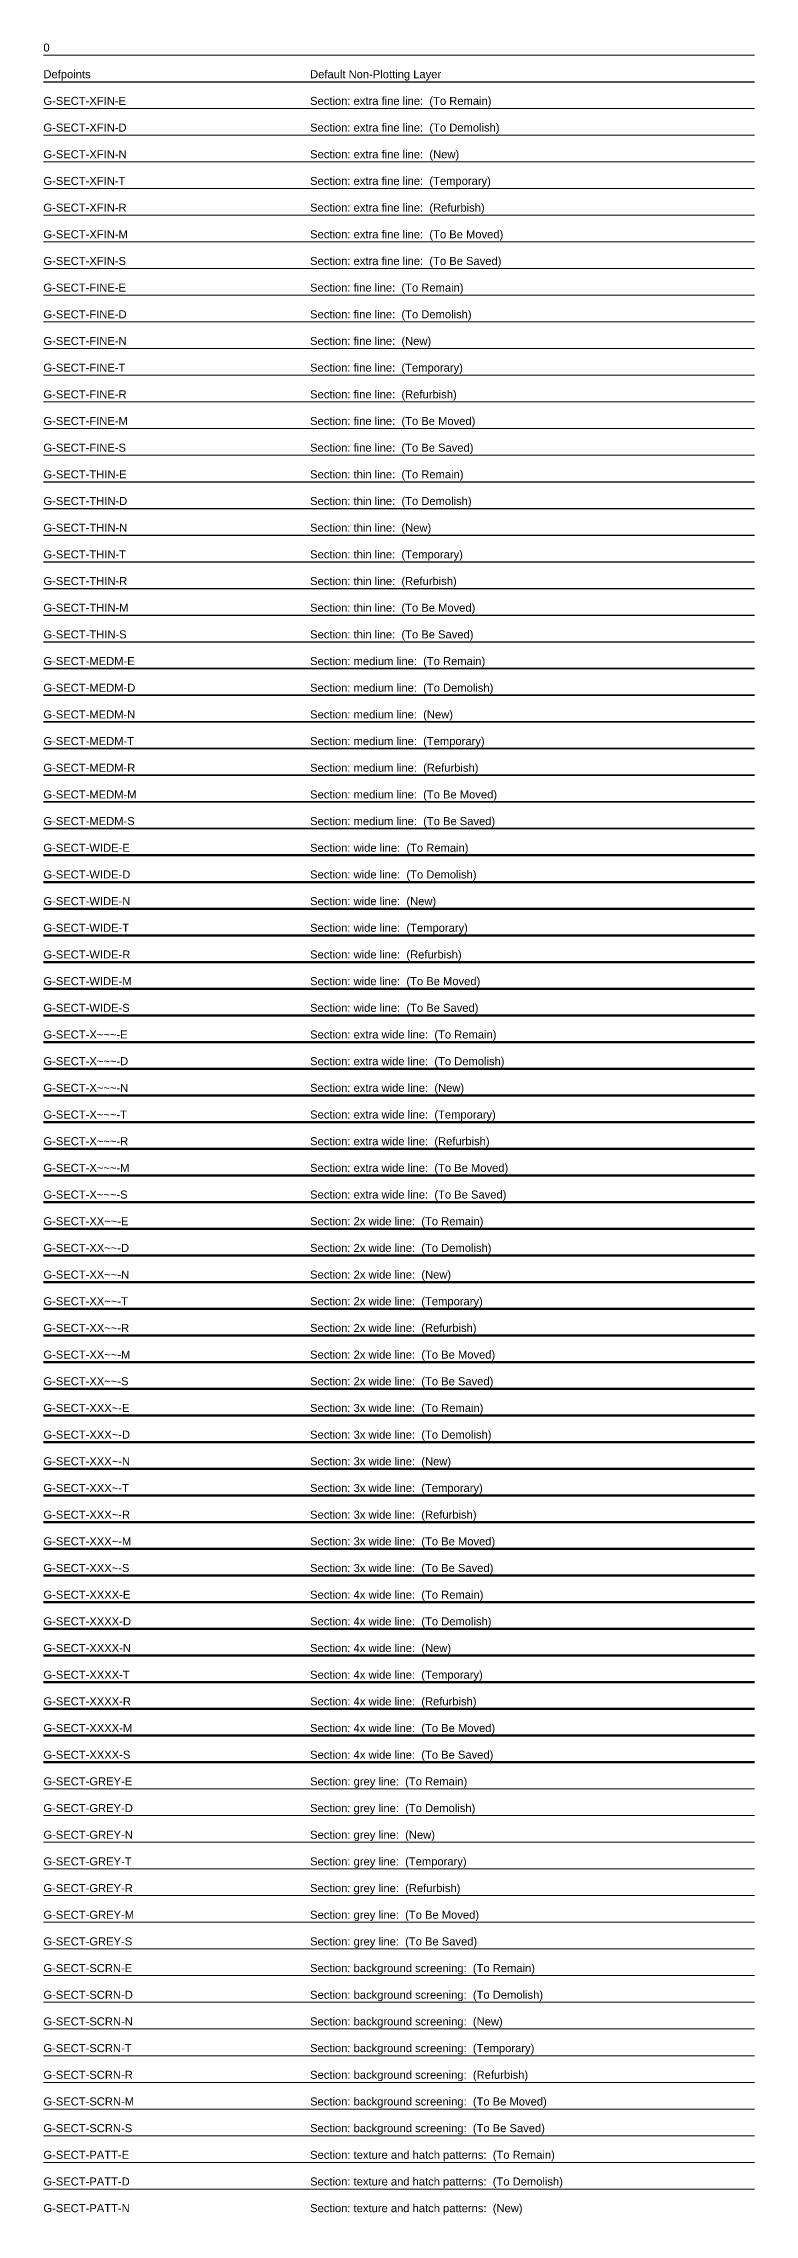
# Model space of a CAD drawing. Header units: millimetres. Extents: x 0 to 200, y -1215 to 3.
# Drawn here: x 0 to 200, y -607 to 3 of the extents above; entities that cross this region are included whole.
import ezdxf

# ---------------------------------------------------------------- set-up
doc = ezdxf.new("R2010")
doc.units = ezdxf.units.MM
doc.layers.get('Defpoints').update_dxf_attribs({"color": 140})
for name, color, linetype, lineweight in [('G-SECT-FINE-D', 11, 'Continuous', 18), ('G-SECT-FINE-E', 201, 'Continuous', 18), ('G-SECT-FINE-M', 51, 'Continuous', 18), ('G-SECT-FINE-N', 171, 'Continuous', 18), ('G-SECT-FINE-R', 131, 'Continuous', 18), ('G-SECT-FINE-S', 101, 'Continuous', 18), ('G-SECT-FINE-T', 31, 'Continuous', 18), ('G-SECT-GREY-D', 8, 'Continuous', 13), ('G-SECT-GREY-E', 8, 'Continuous', 13), ('G-SECT-GREY-M', 8, 'Continuous', 13), ('G-SECT-GREY-N', 8, 'Continuous', 13), ('G-SECT-GREY-R', 8, 'Continuous', 13), ('G-SECT-GREY-S', 8, 'Continuous', 13), ('G-SECT-GREY-T', 8, 'Continuous', 13), ('G-SECT-MEDM-D', 13, 'Continuous', 35), ('G-SECT-MEDM-E', 203, 'Continuous', 35), ('G-SECT-MEDM-M', 53, 'Continuous', 35), ('G-SECT-MEDM-N', 173, 'Continuous', 35), ('G-SECT-MEDM-R', 133, 'Continuous', 35), ('G-SECT-MEDM-S', 103, 'Continuous', 35), ('G-SECT-MEDM-T', 33, 'Continuous', 35), ('G-SECT-PATT-D', 19, 'Continuous', 13), ('G-SECT-PATT-E', 209, 'Continuous', 13), ('G-SECT-PATT-N', 179, 'Continuous', 13), ('G-SECT-SCRN-D', 9, 'Continuous', 13), ('G-SECT-SCRN-E', 9, 'Continuous', 13), ('G-SECT-SCRN-M', 9, 'Continuous', 13), ('G-SECT-SCRN-N', 9, 'Continuous', 13), ('G-SECT-SCRN-R', 9, 'Continuous', 13), ('G-SECT-SCRN-S', 9, 'Continuous', 13), ('G-SECT-SCRN-T', 9, 'Continuous', 13), ('G-SECT-THIN-D', 12, 'Continuous', 25), ('G-SECT-THIN-E', 202, 'Continuous', 25), ('G-SECT-THIN-M', 52, 'Continuous', 25), ('G-SECT-THIN-N', 172, 'Continuous', 25), ('G-SECT-THIN-R', 132, 'Continuous', 25), ('G-SECT-THIN-S', 102, 'Continuous', 25), ('G-SECT-THIN-T', 32, 'Continuous', 25), ('G-SECT-WIDE-D', 14, 'Continuous', 50), ('G-SECT-WIDE-E', 204, 'Continuous', 50), ('G-SECT-WIDE-M', 54, 'Continuous', 50), ('G-SECT-WIDE-N', 174, 'Continuous', 50), ('G-SECT-WIDE-R', 134, 'Continuous', 50), ('G-SECT-WIDE-S', 104, 'Continuous', 50), ('G-SECT-WIDE-T', 34, 'Continuous', 50), ('G-SECT-XFIN-D', 10, 'Continuous', 13), ('G-SECT-XFIN-E', 200, 'Continuous', 13), ('G-SECT-XFIN-M', 50, 'Continuous', 13), ('G-SECT-XFIN-N', 170, 'Continuous', 13), ('G-SECT-XFIN-R', 130, 'Continuous', 13), ('G-SECT-XFIN-S', 100, 'Continuous', 13), ('G-SECT-XFIN-T', 30, 'Continuous', 13), ('G-SECT-XXXX-D', 18, 'Continuous', 200), ('G-SECT-XXXX-E', 208, 'Continuous', 200), ('G-SECT-XXXX-M', 58, 'Continuous', 200), ('G-SECT-XXXX-N', 178, 'Continuous', 200), ('G-SECT-XXXX-R', 138, 'Continuous', 200), ('G-SECT-XXXX-S', 108, 'Continuous', 200), ('G-SECT-XXXX-T', 38, 'Continuous', 200), ('G-SECT-XXX~-D', 17, 'Continuous', 140), ('G-SECT-XXX~-E', 207, 'Continuous', 140), ('G-SECT-XXX~-M', 57, 'Continuous', 140), ('G-SECT-XXX~-N', 177, 'Continuous', 140), ('G-SECT-XXX~-R', 137, 'Continuous', 140), ('G-SECT-XXX~-S', 107, 'Continuous', 140), ('G-SECT-XXX~-T', 37, 'Continuous', 140), ('G-SECT-XX~~-D', 16, 'Continuous', 100), ('G-SECT-XX~~-E', 206, 'Continuous', 100), ('G-SECT-XX~~-M', 56, 'Continuous', 100), ('G-SECT-XX~~-N', 176, 'Continuous', 100), ('G-SECT-XX~~-R', 136, 'Continuous', 100), ('G-SECT-XX~~-S', 106, 'Continuous', 100), ('G-SECT-XX~~-T', 36, 'Continuous', 100), ('G-SECT-X~~~-D', 15, 'Continuous', 70), ('G-SECT-X~~~-E', 205, 'Continuous', 70), ('G-SECT-X~~~-M', 55, 'Continuous', 70), ('G-SECT-X~~~-N', 175, 'Continuous', 70), ('G-SECT-X~~~-R', 135, 'Continuous', 70), ('G-SECT-X~~~-S', 105, 'Continuous', 70), ('G-SECT-X~~~-T', 35, 'Continuous', 70)]:
    doc.layers.add(name, color=color, linetype=linetype, lineweight=lineweight)
doc.layers.add('G-SECT-NPLT-S', color=140, linetype='Continuous', lineweight=18, plot=False)
doc.styles.get("Standard").update_dxf_attribs({"font": 'arial.ttf'})

# ---------------------------------------------------------------- blocks, each defined once
blk = doc.blocks.new('AecLayers_SingleLetter_Augmented_UpperPhasing_G_Sect')
blk.add_line((0, 0), (200, 0))
at = {"layer": 'Defpoints'}
blk.add_line((0, -7.5), (200, -7.5), dxfattribs=at)
at = {"layer": 'G-SECT-FINE-D'}
blk.add_line((0, -75), (200, -75), dxfattribs=at)
at = {"layer": 'G-SECT-FINE-E'}
blk.add_line((0, -67.5), (200, -67.5), dxfattribs=at)
at = {"layer": 'G-SECT-FINE-M'}
blk.add_line((0, -105), (200, -105), dxfattribs=at)
at = {"layer": 'G-SECT-FINE-N'}
blk.add_line((0, -82.5), (200, -82.5), dxfattribs=at)
at = {"layer": 'G-SECT-FINE-R'}
blk.add_line((0, -97.5), (200, -97.5), dxfattribs=at)
at = {"layer": 'G-SECT-FINE-S'}
blk.add_line((0, -112.5), (200, -112.5), dxfattribs=at)
at = {"layer": 'G-SECT-FINE-T'}
blk.add_line((0, -90), (200, -90), dxfattribs=at)
at = {"layer": 'G-SECT-GREY-D'}
blk.add_line((0, -495), (200, -495), dxfattribs=at)
at = {"layer": 'G-SECT-GREY-E'}
blk.add_line((0, -487.5), (200, -487.5), dxfattribs=at)
at = {"layer": 'G-SECT-GREY-M'}
blk.add_line((0, -525), (200, -525), dxfattribs=at)
at = {"layer": 'G-SECT-GREY-N'}
blk.add_line((0, -502.5), (200, -502.5), dxfattribs=at)
at = {"layer": 'G-SECT-GREY-R'}
blk.add_line((0, -517.5), (200, -517.5), dxfattribs=at)
at = {"layer": 'G-SECT-GREY-S'}
blk.add_line((0, -532.5), (200, -532.5), dxfattribs=at)
at = {"layer": 'G-SECT-GREY-T'}
blk.add_line((0, -510), (200, -510), dxfattribs=at)
at = {"layer": 'G-SECT-MEDM-D'}
blk.add_line((0, -180), (200, -180), dxfattribs=at)
at = {"layer": 'G-SECT-MEDM-E'}
blk.add_line((0, -172.5), (200, -172.5), dxfattribs=at)
at = {"layer": 'G-SECT-MEDM-M'}
blk.add_line((0, -210), (200, -210), dxfattribs=at)
at = {"layer": 'G-SECT-MEDM-N'}
blk.add_line((0, -187.5), (200, -187.5), dxfattribs=at)
at = {"layer": 'G-SECT-MEDM-R'}
blk.add_line((0, -202.5), (200, -202.5), dxfattribs=at)
at = {"layer": 'G-SECT-MEDM-S'}
blk.add_line((0, -217.5), (200, -217.5), dxfattribs=at)
at = {"layer": 'G-SECT-MEDM-T'}
blk.add_line((0, -195), (200, -195), dxfattribs=at)
at = {"layer": 'G-SECT-PATT-D'}
blk.add_line((0, -600), (200, -600), dxfattribs=at)
at = {"layer": 'G-SECT-PATT-E'}
blk.add_line((0, -592.5), (200, -592.5), dxfattribs=at)
at = {"layer": 'G-SECT-SCRN-D'}
blk.add_line((0, -547.5), (200, -547.5), dxfattribs=at)
at = {"layer": 'G-SECT-SCRN-E'}
blk.add_line((0, -540), (200, -540), dxfattribs=at)
at = {"layer": 'G-SECT-SCRN-M'}
blk.add_line((0, -577.5), (200, -577.5), dxfattribs=at)
at = {"layer": 'G-SECT-SCRN-N'}
blk.add_line((0, -555), (200, -555), dxfattribs=at)
at = {"layer": 'G-SECT-SCRN-R'}
blk.add_line((0, -570), (200, -570), dxfattribs=at)
at = {"layer": 'G-SECT-SCRN-S'}
blk.add_line((0, -585), (200, -585), dxfattribs=at)
at = {"layer": 'G-SECT-SCRN-T'}
blk.add_line((0, -562.5), (200, -562.5), dxfattribs=at)
at = {"layer": 'G-SECT-THIN-D'}
blk.add_line((0, -127.5), (200, -127.5), dxfattribs=at)
at = {"layer": 'G-SECT-THIN-E'}
blk.add_line((0, -120), (200, -120), dxfattribs=at)
at = {"layer": 'G-SECT-THIN-M'}
blk.add_line((0, -157.5), (200, -157.5), dxfattribs=at)
at = {"layer": 'G-SECT-THIN-N'}
blk.add_line((0, -135), (200, -135), dxfattribs=at)
at = {"layer": 'G-SECT-THIN-R'}
blk.add_line((0, -150), (200, -150), dxfattribs=at)
at = {"layer": 'G-SECT-THIN-S'}
blk.add_line((0, -165), (200, -165), dxfattribs=at)
at = {"layer": 'G-SECT-THIN-T'}
blk.add_line((0, -142.5), (200, -142.5), dxfattribs=at)
at = {"layer": 'G-SECT-WIDE-D'}
blk.add_line((0, -232.5), (200, -232.5), dxfattribs=at)
at = {"layer": 'G-SECT-WIDE-E'}
blk.add_line((0, -225), (200, -225), dxfattribs=at)
at = {"layer": 'G-SECT-WIDE-M'}
blk.add_line((0, -262.5), (200, -262.5), dxfattribs=at)
at = {"layer": 'G-SECT-WIDE-N'}
blk.add_line((0, -240), (200, -240), dxfattribs=at)
at = {"layer": 'G-SECT-WIDE-R'}
blk.add_line((0, -255), (200, -255), dxfattribs=at)
at = {"layer": 'G-SECT-WIDE-S'}
blk.add_line((0, -270), (200, -270), dxfattribs=at)
at = {"layer": 'G-SECT-WIDE-T'}
blk.add_line((0, -247.5), (200, -247.5), dxfattribs=at)
at = {"layer": 'G-SECT-XFIN-D'}
blk.add_line((0, -22.5), (200, -22.5), dxfattribs=at)
at = {"layer": 'G-SECT-XFIN-E'}
blk.add_line((0, -15), (200, -15), dxfattribs=at)
at = {"layer": 'G-SECT-XFIN-M'}
blk.add_line((0, -52.5), (200, -52.5), dxfattribs=at)
at = {"layer": 'G-SECT-XFIN-N'}
blk.add_line((0, -30), (200, -30), dxfattribs=at)
at = {"layer": 'G-SECT-XFIN-R'}
blk.add_line((0, -45), (200, -45), dxfattribs=at)
at = {"layer": 'G-SECT-XFIN-S'}
blk.add_line((0, -60), (200, -60), dxfattribs=at)
at = {"layer": 'G-SECT-XFIN-T'}
blk.add_line((0, -37.5), (200, -37.5), dxfattribs=at)
at = {"layer": 'G-SECT-XXXX-D'}
blk.add_line((0, -442.5), (200, -442.5), dxfattribs=at)
at = {"layer": 'G-SECT-XXXX-E'}
blk.add_line((0, -435), (200, -435), dxfattribs=at)
at = {"layer": 'G-SECT-XXXX-M'}
blk.add_line((0, -472.5), (200, -472.5), dxfattribs=at)
at = {"layer": 'G-SECT-XXXX-N'}
blk.add_line((0, -450), (200, -450), dxfattribs=at)
at = {"layer": 'G-SECT-XXXX-R'}
blk.add_line((0, -465), (200, -465), dxfattribs=at)
at = {"layer": 'G-SECT-XXXX-S'}
blk.add_line((0, -480), (200, -480), dxfattribs=at)
at = {"layer": 'G-SECT-XXXX-T'}
blk.add_line((0, -457.5), (200, -457.5), dxfattribs=at)
at = {"layer": 'G-SECT-XXX~-D'}
blk.add_line((0, -390), (200, -390), dxfattribs=at)
at = {"layer": 'G-SECT-XXX~-E'}
blk.add_line((0, -382.5), (200, -382.5), dxfattribs=at)
at = {"layer": 'G-SECT-XXX~-M'}
blk.add_line((0, -420), (200, -420), dxfattribs=at)
at = {"layer": 'G-SECT-XXX~-N'}
blk.add_line((0, -397.5), (200, -397.5), dxfattribs=at)
at = {"layer": 'G-SECT-XXX~-R'}
blk.add_line((0, -412.5), (200, -412.5), dxfattribs=at)
at = {"layer": 'G-SECT-XXX~-S'}
blk.add_line((0, -427.5), (200, -427.5), dxfattribs=at)
at = {"layer": 'G-SECT-XXX~-T'}
blk.add_line((0, -405), (200, -405), dxfattribs=at)
at = {"layer": 'G-SECT-XX~~-D'}
blk.add_line((0, -337.5), (200, -337.5), dxfattribs=at)
at = {"layer": 'G-SECT-XX~~-E'}
blk.add_line((0, -330), (200, -330), dxfattribs=at)
at = {"layer": 'G-SECT-XX~~-M'}
blk.add_line((0, -367.5), (200, -367.5), dxfattribs=at)
at = {"layer": 'G-SECT-XX~~-N'}
blk.add_line((0, -345), (200, -345), dxfattribs=at)
at = {"layer": 'G-SECT-XX~~-R'}
blk.add_line((0, -360), (200, -360), dxfattribs=at)
at = {"layer": 'G-SECT-XX~~-S'}
blk.add_line((0, -375), (200, -375), dxfattribs=at)
at = {"layer": 'G-SECT-XX~~-T'}
blk.add_line((0, -352.5), (200, -352.5), dxfattribs=at)
at = {"layer": 'G-SECT-X~~~-D'}
blk.add_line((0, -285), (200, -285), dxfattribs=at)
at = {"layer": 'G-SECT-X~~~-E'}
blk.add_line((0, -277.5), (200, -277.5), dxfattribs=at)
at = {"layer": 'G-SECT-X~~~-M'}
blk.add_line((0, -315), (200, -315), dxfattribs=at)
at = {"layer": 'G-SECT-X~~~-N'}
blk.add_line((0, -292.5), (200, -292.5), dxfattribs=at)
at = {"layer": 'G-SECT-X~~~-R'}
blk.add_line((0, -307.5), (200, -307.5), dxfattribs=at)
at = {"layer": 'G-SECT-X~~~-S'}
blk.add_line((0, -322.5), (200, -322.5), dxfattribs=at)
at = {"layer": 'G-SECT-X~~~-T'}
blk.add_line((0, -300), (200, -300), dxfattribs=at)
blk.add_text('0', height=2.25).set_placement((0, 1))
at = {"layer": 'Defpoints'}
for s, p in [('Defpoints', (0, -6.5)), ('Default Non-Plotting Layer', (75, -6.5))]:
    blk.add_text(s, height=2.25, dxfattribs=at).set_placement(p)
at = {"layer": 'G-SECT-FINE-D'}
for s, p in [('G-SECT-FINE-D', (0, -74)), ('Section: fine line:  (To Demolish)', (75, -74))]:
    blk.add_text(s, height=2.25, dxfattribs=at).set_placement(p)
at = {"layer": 'G-SECT-FINE-E'}
for s, p in [('G-SECT-FINE-E', (0, -66.5)), ('Section: fine line:  (To Remain)', (75, -66.5))]:
    blk.add_text(s, height=2.25, dxfattribs=at).set_placement(p)
at = {"layer": 'G-SECT-FINE-M'}
for s, p in [('G-SECT-FINE-M', (0, -104)), ('Section: fine line:  (To Be Moved)', (75, -104))]:
    blk.add_text(s, height=2.25, dxfattribs=at).set_placement(p)
at = {"layer": 'G-SECT-FINE-N'}
for s, p in [('G-SECT-FINE-N', (0, -81.5)), ('Section: fine line:  (New)', (75, -81.5))]:
    blk.add_text(s, height=2.25, dxfattribs=at).set_placement(p)
at = {"layer": 'G-SECT-FINE-R'}
for s, p in [('G-SECT-FINE-R', (0, -96.5)), ('Section: fine line:  (Refurbish)', (75, -96.5))]:
    blk.add_text(s, height=2.25, dxfattribs=at).set_placement(p)
at = {"layer": 'G-SECT-FINE-S'}
for s, p in [('G-SECT-FINE-S', (0, -111.5)), ('Section: fine line:  (To Be Saved)', (75, -111.5))]:
    blk.add_text(s, height=2.25, dxfattribs=at).set_placement(p)
at = {"layer": 'G-SECT-FINE-T'}
for s, p in [('G-SECT-FINE-T', (0, -89)), ('Section: fine line:  (Temporary)', (75, -89))]:
    blk.add_text(s, height=2.25, dxfattribs=at).set_placement(p)
at = {"layer": 'G-SECT-GREY-D'}
for s, p in [('G-SECT-GREY-D', (0, -494)), ('Section: grey line:  (To Demolish)', (75, -494))]:
    blk.add_text(s, height=2.25, dxfattribs=at).set_placement(p)
at = {"layer": 'G-SECT-GREY-E'}
for s, p in [('G-SECT-GREY-E', (0, -486.5)), ('Section: grey line:  (To Remain)', (75, -486.5))]:
    blk.add_text(s, height=2.25, dxfattribs=at).set_placement(p)
at = {"layer": 'G-SECT-GREY-M'}
for s, p in [('G-SECT-GREY-M', (0, -524)), ('Section: grey line:  (To Be Moved)', (75, -524))]:
    blk.add_text(s, height=2.25, dxfattribs=at).set_placement(p)
at = {"layer": 'G-SECT-GREY-N'}
for s, p in [('G-SECT-GREY-N', (0, -501.5)), ('Section: grey line:  (New)', (75, -501.5))]:
    blk.add_text(s, height=2.25, dxfattribs=at).set_placement(p)
at = {"layer": 'G-SECT-GREY-R'}
for s, p in [('G-SECT-GREY-R', (0, -516.5)), ('Section: grey line:  (Refurbish)', (75, -516.5))]:
    blk.add_text(s, height=2.25, dxfattribs=at).set_placement(p)
at = {"layer": 'G-SECT-GREY-S'}
for s, p in [('G-SECT-GREY-S', (0, -531.5)), ('Section: grey line:  (To Be Saved)', (75, -531.5))]:
    blk.add_text(s, height=2.25, dxfattribs=at).set_placement(p)
at = {"layer": 'G-SECT-GREY-T'}
for s, p in [('Section: grey line:  (Temporary)', (75, -509)), ('G-SECT-GREY-T', (0, -509))]:
    blk.add_text(s, height=2.25, dxfattribs=at).set_placement(p)
at = {"layer": 'G-SECT-MEDM-D'}
for s, p in [('G-SECT-MEDM-D', (0, -179)), ('Section: medium line:  (To Demolish)', (75, -179))]:
    blk.add_text(s, height=2.25, dxfattribs=at).set_placement(p)
at = {"layer": 'G-SECT-MEDM-E'}
for s, p in [('G-SECT-MEDM-E', (0, -171.5)), ('Section: medium line:  (To Remain)', (75, -171.5))]:
    blk.add_text(s, height=2.25, dxfattribs=at).set_placement(p)
at = {"layer": 'G-SECT-MEDM-M'}
for s, p in [('G-SECT-MEDM-M', (0, -209)), ('Section: medium line:  (To Be Moved)', (75, -209))]:
    blk.add_text(s, height=2.25, dxfattribs=at).set_placement(p)
at = {"layer": 'G-SECT-MEDM-N'}
for s, p in [('G-SECT-MEDM-N', (0, -186.5)), ('Section: medium line:  (New)', (75, -186.5))]:
    blk.add_text(s, height=2.25, dxfattribs=at).set_placement(p)
at = {"layer": 'G-SECT-MEDM-R'}
for s, p in [('G-SECT-MEDM-R', (0, -201.5)), ('Section: medium line:  (Refurbish)', (75, -201.5))]:
    blk.add_text(s, height=2.25, dxfattribs=at).set_placement(p)
at = {"layer": 'G-SECT-MEDM-S'}
for s, p in [('G-SECT-MEDM-S', (0, -216.5)), ('Section: medium line:  (To Be Saved)', (75, -216.5))]:
    blk.add_text(s, height=2.25, dxfattribs=at).set_placement(p)
at = {"layer": 'G-SECT-MEDM-T'}
for s, p in [('G-SECT-MEDM-T', (0, -194)), ('Section: medium line:  (Temporary)', (75, -194))]:
    blk.add_text(s, height=2.25, dxfattribs=at).set_placement(p)
at = {"layer": 'G-SECT-PATT-D'}
for s, p in [('G-SECT-PATT-D', (0, -599)), ('Section: texture and hatch patterns:  (To Demolish)', (75, -599))]:
    blk.add_text(s, height=2.25, dxfattribs=at).set_placement(p)
at = {"layer": 'G-SECT-PATT-E'}
for s, p in [('G-SECT-PATT-E', (0, -591.5)), ('Section: texture and hatch patterns:  (To Remain)', (75, -591.5))]:
    blk.add_text(s, height=2.25, dxfattribs=at).set_placement(p)
at = {"layer": 'G-SECT-PATT-N'}
for s, p in [('G-SECT-PATT-N', (0, -606.5)), ('Section: texture and hatch patterns:  (New)', (75, -606.5))]:
    blk.add_text(s, height=2.25, dxfattribs=at).set_placement(p)
at = {"layer": 'G-SECT-SCRN-D'}
for s, p in [('G-SECT-SCRN-D', (0, -546.5)), ('Section: background screening:  (To Demolish)', (75, -546.5))]:
    blk.add_text(s, height=2.25, dxfattribs=at).set_placement(p)
at = {"layer": 'G-SECT-SCRN-E'}
for s, p in [('G-SECT-SCRN-E', (0, -539)), ('Section: background screening:  (To Remain)', (75, -539))]:
    blk.add_text(s, height=2.25, dxfattribs=at).set_placement(p)
at = {"layer": 'G-SECT-SCRN-M'}
for s, p in [('G-SECT-SCRN-M', (0, -576.5)), ('Section: background screening:  (To Be Moved)', (75, -576.5))]:
    blk.add_text(s, height=2.25, dxfattribs=at).set_placement(p)
at = {"layer": 'G-SECT-SCRN-N'}
for s, p in [('G-SECT-SCRN-N', (0, -554)), ('Section: background screening:  (New)', (75, -554))]:
    blk.add_text(s, height=2.25, dxfattribs=at).set_placement(p)
at = {"layer": 'G-SECT-SCRN-R'}
for s, p in [('G-SECT-SCRN-R', (0, -569)), ('Section: background screening:  (Refurbish)', (75, -569))]:
    blk.add_text(s, height=2.25, dxfattribs=at).set_placement(p)
at = {"layer": 'G-SECT-SCRN-S'}
for s, p in [('G-SECT-SCRN-S', (0, -584)), ('Section: background screening:  (To Be Saved)', (75, -584))]:
    blk.add_text(s, height=2.25, dxfattribs=at).set_placement(p)
at = {"layer": 'G-SECT-SCRN-T'}
for s, p in [('G-SECT-SCRN-T', (0, -561.5)), ('Section: background screening:  (Temporary)', (75, -561.5))]:
    blk.add_text(s, height=2.25, dxfattribs=at).set_placement(p)
at = {"layer": 'G-SECT-THIN-D'}
for s, p in [('G-SECT-THIN-D', (0, -126.5)), ('Section: thin line:  (To Demolish)', (75, -126.5))]:
    blk.add_text(s, height=2.25, dxfattribs=at).set_placement(p)
at = {"layer": 'G-SECT-THIN-E'}
for s, p in [('G-SECT-THIN-E', (0, -119)), ('Section: thin line:  (To Remain)', (75, -119))]:
    blk.add_text(s, height=2.25, dxfattribs=at).set_placement(p)
at = {"layer": 'G-SECT-THIN-M'}
for s, p in [('G-SECT-THIN-M', (0, -156.5)), ('Section: thin line:  (To Be Moved)', (75, -156.5))]:
    blk.add_text(s, height=2.25, dxfattribs=at).set_placement(p)
at = {"layer": 'G-SECT-THIN-N'}
for s, p in [('G-SECT-THIN-N', (0, -134)), ('Section: thin line:  (New)', (75, -134))]:
    blk.add_text(s, height=2.25, dxfattribs=at).set_placement(p)
at = {"layer": 'G-SECT-THIN-R'}
for s, p in [('G-SECT-THIN-R', (0, -149)), ('Section: thin line:  (Refurbish)', (75, -149))]:
    blk.add_text(s, height=2.25, dxfattribs=at).set_placement(p)
at = {"layer": 'G-SECT-THIN-S'}
for s, p in [('G-SECT-THIN-S', (0, -164)), ('Section: thin line:  (To Be Saved)', (75, -164))]:
    blk.add_text(s, height=2.25, dxfattribs=at).set_placement(p)
at = {"layer": 'G-SECT-THIN-T'}
for s, p in [('G-SECT-THIN-T', (0, -141.5)), ('Section: thin line:  (Temporary)', (75, -141.5))]:
    blk.add_text(s, height=2.25, dxfattribs=at).set_placement(p)
at = {"layer": 'G-SECT-WIDE-D'}
for s, p in [('G-SECT-WIDE-D', (0, -231.5)), ('Section: wide line:  (To Demolish)', (75, -231.5))]:
    blk.add_text(s, height=2.25, dxfattribs=at).set_placement(p)
at = {"layer": 'G-SECT-WIDE-E'}
for s, p in [('G-SECT-WIDE-E', (0, -224)), ('Section: wide line:  (To Remain)', (75, -224))]:
    blk.add_text(s, height=2.25, dxfattribs=at).set_placement(p)
at = {"layer": 'G-SECT-WIDE-M'}
for s, p in [('G-SECT-WIDE-M', (0, -261.5)), ('Section: wide line:  (To Be Moved)', (75, -261.5))]:
    blk.add_text(s, height=2.25, dxfattribs=at).set_placement(p)
at = {"layer": 'G-SECT-WIDE-N'}
for s, p in [('G-SECT-WIDE-N', (0, -239)), ('Section: wide line:  (New)', (75, -239))]:
    blk.add_text(s, height=2.25, dxfattribs=at).set_placement(p)
at = {"layer": 'G-SECT-WIDE-R'}
for s, p in [('G-SECT-WIDE-R', (0, -254)), ('Section: wide line:  (Refurbish)', (75, -254))]:
    blk.add_text(s, height=2.25, dxfattribs=at).set_placement(p)
at = {"layer": 'G-SECT-WIDE-S'}
for s, p in [('G-SECT-WIDE-S', (0, -269)), ('Section: wide line:  (To Be Saved)', (75, -269))]:
    blk.add_text(s, height=2.25, dxfattribs=at).set_placement(p)
at = {"layer": 'G-SECT-WIDE-T'}
for s, p in [('Section: wide line:  (Temporary)', (75, -246.5)), ('G-SECT-WIDE-T', (0, -246.5))]:
    blk.add_text(s, height=2.25, dxfattribs=at).set_placement(p)
at = {"layer": 'G-SECT-XFIN-D'}
for s, p in [('G-SECT-XFIN-D', (0, -21.5)), ('Section: extra fine line:  (To Demolish)', (75, -21.5))]:
    blk.add_text(s, height=2.25, dxfattribs=at).set_placement(p)
at = {"layer": 'G-SECT-XFIN-E'}
for s, p in [('G-SECT-XFIN-E', (0, -14)), ('Section: extra fine line:  (To Remain)', (75, -14))]:
    blk.add_text(s, height=2.25, dxfattribs=at).set_placement(p)
at = {"layer": 'G-SECT-XFIN-M'}
for s, p in [('G-SECT-XFIN-M', (0, -51.5)), ('Section: extra fine line:  (To Be Moved)', (75, -51.5))]:
    blk.add_text(s, height=2.25, dxfattribs=at).set_placement(p)
at = {"layer": 'G-SECT-XFIN-N'}
for s, p in [('G-SECT-XFIN-N', (0, -29)), ('Section: extra fine line:  (New)', (75, -29))]:
    blk.add_text(s, height=2.25, dxfattribs=at).set_placement(p)
at = {"layer": 'G-SECT-XFIN-R'}
for s, p in [('G-SECT-XFIN-R', (0, -44)), ('Section: extra fine line:  (Refurbish)', (75, -44))]:
    blk.add_text(s, height=2.25, dxfattribs=at).set_placement(p)
at = {"layer": 'G-SECT-XFIN-S'}
for s, p in [('G-SECT-XFIN-S', (0, -59)), ('Section: extra fine line:  (To Be Saved)', (75, -59))]:
    blk.add_text(s, height=2.25, dxfattribs=at).set_placement(p)
at = {"layer": 'G-SECT-XFIN-T'}
for s, p in [('G-SECT-XFIN-T', (0, -36.5)), ('Section: extra fine line:  (Temporary)', (75, -36.5))]:
    blk.add_text(s, height=2.25, dxfattribs=at).set_placement(p)
at = {"layer": 'G-SECT-XXXX-D'}
for s, p in [('G-SECT-XXXX-D', (0, -441.5)), ('Section: 4x wide line:  (To Demolish)', (75, -441.5))]:
    blk.add_text(s, height=2.25, dxfattribs=at).set_placement(p)
at = {"layer": 'G-SECT-XXXX-E'}
for s, p in [('G-SECT-XXXX-E', (0, -434)), ('Section: 4x wide line:  (To Remain)', (75, -434))]:
    blk.add_text(s, height=2.25, dxfattribs=at).set_placement(p)
at = {"layer": 'G-SECT-XXXX-M'}
for s, p in [('G-SECT-XXXX-M', (0, -471.5)), ('Section: 4x wide line:  (To Be Moved)', (75, -471.5))]:
    blk.add_text(s, height=2.25, dxfattribs=at).set_placement(p)
at = {"layer": 'G-SECT-XXXX-N'}
for s, p in [('G-SECT-XXXX-N', (0, -449)), ('Section: 4x wide line:  (New)', (75, -449))]:
    blk.add_text(s, height=2.25, dxfattribs=at).set_placement(p)
at = {"layer": 'G-SECT-XXXX-R'}
for s, p in [('G-SECT-XXXX-R', (0, -464)), ('Section: 4x wide line:  (Refurbish)', (75, -464))]:
    blk.add_text(s, height=2.25, dxfattribs=at).set_placement(p)
at = {"layer": 'G-SECT-XXXX-S'}
for s, p in [('G-SECT-XXXX-S', (0, -479)), ('Section: 4x wide line:  (To Be Saved)', (75, -479))]:
    blk.add_text(s, height=2.25, dxfattribs=at).set_placement(p)
at = {"layer": 'G-SECT-XXXX-T'}
for s, p in [('G-SECT-XXXX-T', (0, -456.5)), ('Section: 4x wide line:  (Temporary)', (75, -456.5))]:
    blk.add_text(s, height=2.25, dxfattribs=at).set_placement(p)
at = {"layer": 'G-SECT-XXX~-D'}
for s, p in [('G-SECT-XXX~-D', (0, -389)), ('Section: 3x wide line:  (To Demolish)', (75, -389))]:
    blk.add_text(s, height=2.25, dxfattribs=at).set_placement(p)
at = {"layer": 'G-SECT-XXX~-E'}
for s, p in [('G-SECT-XXX~-E', (0, -381.5)), ('Section: 3x wide line:  (To Remain)', (75, -381.5))]:
    blk.add_text(s, height=2.25, dxfattribs=at).set_placement(p)
at = {"layer": 'G-SECT-XXX~-M'}
for s, p in [('G-SECT-XXX~-M', (0, -419)), ('Section: 3x wide line:  (To Be Moved)', (75, -419))]:
    blk.add_text(s, height=2.25, dxfattribs=at).set_placement(p)
at = {"layer": 'G-SECT-XXX~-N'}
for s, p in [('G-SECT-XXX~-N', (0, -396.5)), ('Section: 3x wide line:  (New)', (75, -396.5))]:
    blk.add_text(s, height=2.25, dxfattribs=at).set_placement(p)
at = {"layer": 'G-SECT-XXX~-R'}
for s, p in [('G-SECT-XXX~-R', (0, -411.5)), ('Section: 3x wide line:  (Refurbish)', (75, -411.5))]:
    blk.add_text(s, height=2.25, dxfattribs=at).set_placement(p)
at = {"layer": 'G-SECT-XXX~-S'}
for s, p in [('G-SECT-XXX~-S', (0, -426.5)), ('Section: 3x wide line:  (To Be Saved)', (75, -426.5))]:
    blk.add_text(s, height=2.25, dxfattribs=at).set_placement(p)
at = {"layer": 'G-SECT-XXX~-T'}
for s, p in [('G-SECT-XXX~-T', (0, -404)), ('Section: 3x wide line:  (Temporary)', (75, -404))]:
    blk.add_text(s, height=2.25, dxfattribs=at).set_placement(p)
at = {"layer": 'G-SECT-XX~~-D'}
for s, p in [('G-SECT-XX~~-D', (0, -336.5)), ('Section: 2x wide line:  (To Demolish)', (75, -336.5))]:
    blk.add_text(s, height=2.25, dxfattribs=at).set_placement(p)
at = {"layer": 'G-SECT-XX~~-E'}
for s, p in [('G-SECT-XX~~-E', (0, -329)), ('Section: 2x wide line:  (To Remain)', (75, -329))]:
    blk.add_text(s, height=2.25, dxfattribs=at).set_placement(p)
at = {"layer": 'G-SECT-XX~~-M'}
for s, p in [('G-SECT-XX~~-M', (0, -366.5)), ('Section: 2x wide line:  (To Be Moved)', (75, -366.5))]:
    blk.add_text(s, height=2.25, dxfattribs=at).set_placement(p)
at = {"layer": 'G-SECT-XX~~-N'}
for s, p in [('G-SECT-XX~~-N', (0, -344)), ('Section: 2x wide line:  (New)', (75, -344))]:
    blk.add_text(s, height=2.25, dxfattribs=at).set_placement(p)
at = {"layer": 'G-SECT-XX~~-R'}
for s, p in [('G-SECT-XX~~-R', (0, -359)), ('Section: 2x wide line:  (Refurbish)', (75, -359))]:
    blk.add_text(s, height=2.25, dxfattribs=at).set_placement(p)
at = {"layer": 'G-SECT-XX~~-S'}
for s, p in [('G-SECT-XX~~-S', (0, -374)), ('Section: 2x wide line:  (To Be Saved)', (75, -374))]:
    blk.add_text(s, height=2.25, dxfattribs=at).set_placement(p)
at = {"layer": 'G-SECT-XX~~-T'}
for s, p in [('G-SECT-XX~~-T', (0, -351.5)), ('Section: 2x wide line:  (Temporary)', (75, -351.5))]:
    blk.add_text(s, height=2.25, dxfattribs=at).set_placement(p)
at = {"layer": 'G-SECT-X~~~-D'}
for s, p in [('G-SECT-X~~~-D', (0, -284)), ('Section: extra wide line:  (To Demolish)', (75, -284))]:
    blk.add_text(s, height=2.25, dxfattribs=at).set_placement(p)
at = {"layer": 'G-SECT-X~~~-E'}
for s, p in [('G-SECT-X~~~-E', (0, -276.5)), ('Section: extra wide line:  (To Remain)', (75, -276.5))]:
    blk.add_text(s, height=2.25, dxfattribs=at).set_placement(p)
at = {"layer": 'G-SECT-X~~~-M'}
for s, p in [('G-SECT-X~~~-M', (0, -314)), ('Section: extra wide line:  (To Be Moved)', (75, -314))]:
    blk.add_text(s, height=2.25, dxfattribs=at).set_placement(p)
at = {"layer": 'G-SECT-X~~~-N'}
for s, p in [('G-SECT-X~~~-N', (0, -291.5)), ('Section: extra wide line:  (New)', (75, -291.5))]:
    blk.add_text(s, height=2.25, dxfattribs=at).set_placement(p)
at = {"layer": 'G-SECT-X~~~-R'}
for s, p in [('G-SECT-X~~~-R', (0, -306.5)), ('Section: extra wide line:  (Refurbish)', (75, -306.5))]:
    blk.add_text(s, height=2.25, dxfattribs=at).set_placement(p)
at = {"layer": 'G-SECT-X~~~-S'}
for s, p in [('G-SECT-X~~~-S', (0, -321.5)), ('Section: extra wide line:  (To Be Saved)', (75, -321.5))]:
    blk.add_text(s, height=2.25, dxfattribs=at).set_placement(p)
at = {"layer": 'G-SECT-X~~~-T'}
for s, p in [('G-SECT-X~~~-T', (0, -299)), ('Section: extra wide line:  (Temporary)', (75, -299))]:
    blk.add_text(s, height=2.25, dxfattribs=at).set_placement(p)

msp = doc.modelspace()

# ---------------------------------------------------------------- block references
at = {"layer": 'G-SECT-NPLT-S'}
msp.add_blockref('AecLayers_SingleLetter_Augmented_UpperPhasing_G_Sect', (0, 0), dxfattribs=at)

doc.saveas('drawing.dxf')
